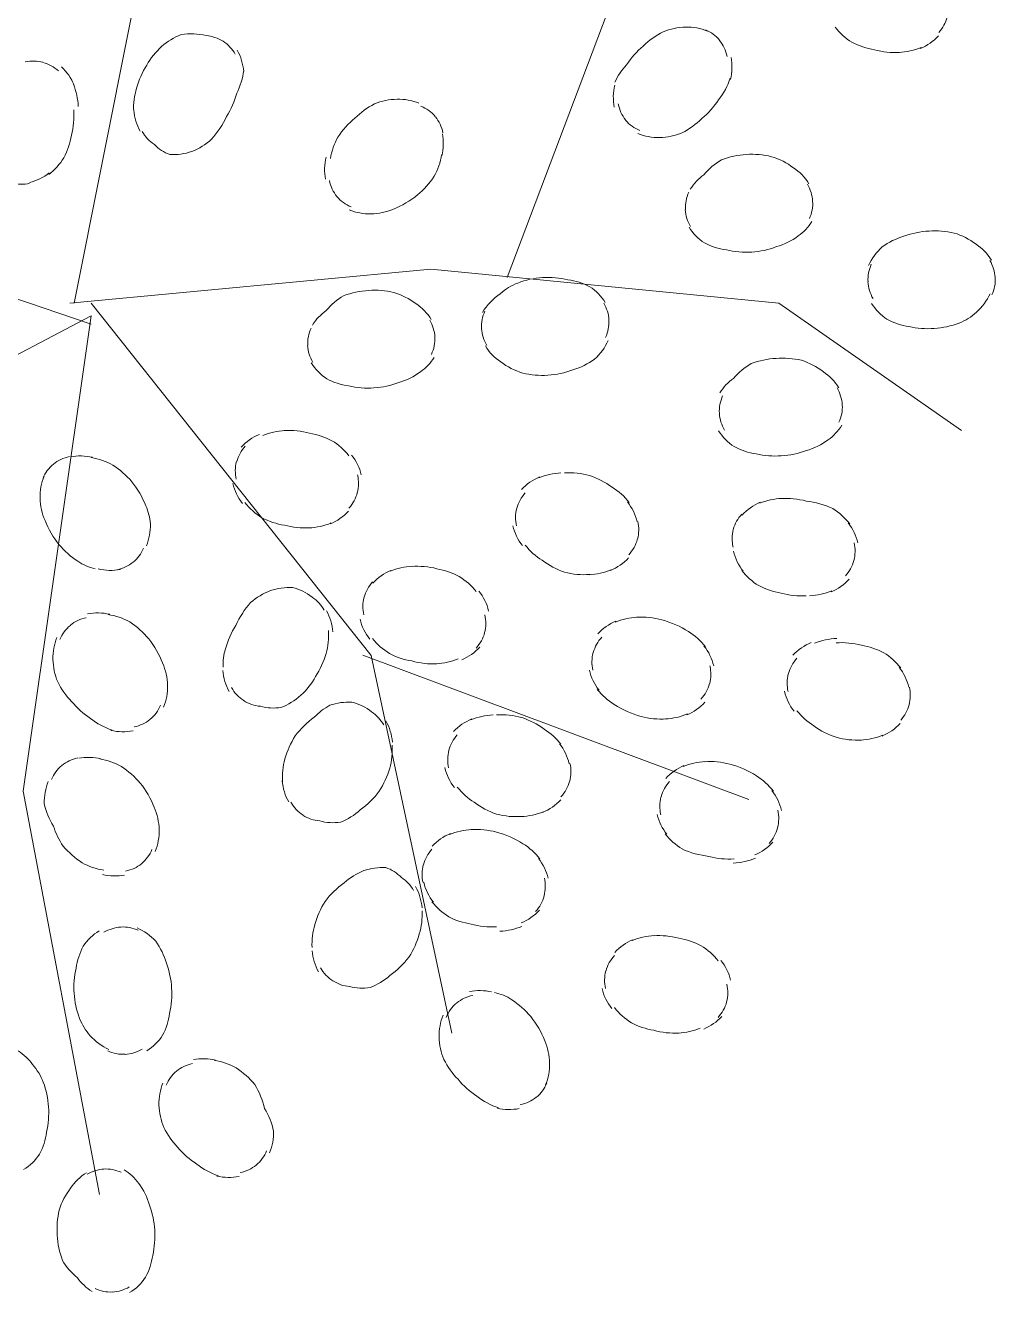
# Model space of a CAD drawing. Header units: metres. Extents: x 14 to 155, y 0 to 125.
# Drawn here: x 34.8633 to 35.2292, y 98.1911 to 98.6688 of the extents above; entities that cross this region are included whole.
import ezdxf

# ---------------------------------------------------------------- set-up
doc = ezdxf.new("R2010")
doc.units = ezdxf.units.M
doc.layers.add('PDF_Geometry', color=7, linetype='Continuous', true_color=0xc0c0c0)

msp = doc.modelspace()

# ---------------------------------------------------------------- linework, layer by layer
at = {"layer": 'PDF_Geometry', "color": 0, "lineweight": 0}
for points in [[(34.8817, 98.5641), (34.91367, 98.72414), (34.89613, 98.8298), (34.90729, 98.9034)], [(34.58563, 98.60731), (34.64807, 98.62813), (34.7377, 98.60732), (34.88808, 98.55613)], [(34.88011, 98.5641), (35.01615, 98.57695), (35.1474, 98.56411), (35.21622, 98.51611)], [(34.88808, 98.5641), (34.99375, 98.43126), (35.02413, 98.28885)], [(34.65764, 98.32249), (34.67686, 98.3689), (34.7633, 98.49369), (34.88808, 98.55932), (34.86249, 98.38006), (34.89128, 98.22809)], [(34.99056, 98.43135), (35.13616, 98.37698)]]:
    msp.add_lwpolyline(points, dxfattribs=at)
for points in [[(35.04493, 98.57377), (35.08974, 98.69218), (35.18734, 98.74178, -0.102), (35.19249, 98.74187)], [(35.12049, 98.66668, 0.102), (35.11224, 98.66818, 0.09382), (35.1038, 98.6664, 0.075517), (35.0963, 98.66105, 0.072693), (35.09002, 98.65393, 0.088362), (35.08562, 98.64746)], [(35.16859, 98.66818, 0.087268), (35.17496, 98.66246, 0.079764), (35.1835, 98.65965, 0.081618), (35.19296, 98.65862)], [(34.93786, 98.66283, 0.125626), (34.93148, 98.66498, 0.102689), (34.92211, 98.66536, 0.089013), (34.9147, 98.66086, 0.073797), (34.90908, 98.65383, 0.072677), (34.90523, 98.64511, 0.090683), (34.9042, 98.63648)], [(34.91198, 98.62392, 0.12226), (34.9178, 98.62017, 0.102689), (34.92605, 98.62129, 0.089013), (34.93355, 98.62589, 0.073797), (34.93917, 98.63451, 0.072677), (34.94302, 98.64323, 0.090683), (34.94564, 98.65186)], [(35.09424, 98.62805, 0.102), (35.10249, 98.62655, 0.09382), (35.11093, 98.62833, 0.075517), (35.11834, 98.63368, 0.072693), (35.12471, 98.6408, 0.088362), (35.12912, 98.64896)], [(35.01174, 98.63949, 0.102), (35.00349, 98.64099, 0.09382), (34.99496, 98.6392, 0.075517), (34.98755, 98.63386, 0.072693), (34.98118, 98.62673, 0.088362), (34.97836, 98.61858)], [(34.87214, 98.61257, 0.087268), (34.87786, 98.61895, 0.079764), (34.88067, 98.62739, 0.081618), (34.88161, 98.63695)], [(34.9854, 98.59926, 0.102), (34.99365, 98.59777, 0.09382), (35.00208, 98.59955, 0.075517), (35.01118, 98.60489, 0.072693), (35.01746, 98.61192, 0.088362), (35.02027, 98.62008)], [(35.15875, 98.60912, 0.112979), (35.15293, 98.61512, 0.088824), (35.14468, 98.61933, 0.074265), (35.13521, 98.62018, 0.074849), (35.12574, 98.61811, 0.088992), (35.11918, 98.61249, 0.102553), (35.11403, 98.60705)], [(35.11356, 98.5928, 0.112979), (35.11937, 98.5868, 0.088824), (35.12762, 98.58418, 0.074265), (35.13718, 98.58333, 0.074849), (35.14656, 98.5854, 0.088992), (35.15472, 98.58943, 0.102553), (35.15987, 98.59487)], [(35.22756, 98.58034, 0.112979), (35.22175, 98.58634, 0.088824), (35.2135, 98.59055, 0.074265), (35.20403, 98.5913, 0.074849), (35.19456, 98.58933, 0.088992), (35.1864, 98.5853, 0.102553), (35.18125, 98.57827)], [(35.08196, 98.5643, 0.112979), (35.07615, 98.5703, 0.088824), (35.0679, 98.57292, 0.074265), (35.05834, 98.57377, 0.074849), (35.04896, 98.5717, 0.088992), (35.0424, 98.56767, 0.102553), (35.03565, 98.56064)], [(35.01634, 98.55792, 0.112979), (35.01052, 98.56392, 0.088824), (35.00227, 98.56814, 0.074265), (34.99271, 98.56889, 0.074849), (34.98333, 98.56692, 0.088992), (34.97677, 98.56129, 0.102553), (34.97161, 98.55586)], [(35.18237, 98.56402, 0.112979), (35.18819, 98.55802, 0.088824), (35.19644, 98.5553, 0.074265), (35.206, 98.55455, 0.074849), (35.21538, 98.55662, 0.088992), (35.22194, 98.56065, 0.102553), (35.22709, 98.56768)], [(35.03677, 98.54798, 0.112979), (35.04259, 98.54198, 0.088824), (35.05084, 98.53776, 0.074265), (35.06031, 98.53692, 0.074849), (35.06978, 98.53898, 0.088992), (35.07793, 98.54302, 0.102553), (35.08309, 98.55005)], [(34.97115, 98.54161, 0.112979), (34.97696, 98.53561, 0.088824), (34.98521, 98.53289, 0.074265), (34.99477, 98.53214, 0.074849), (35.00415, 98.5342, 0.088992), (35.0123, 98.53823, 0.102553), (35.01746, 98.54367)], [(35.17, 98.53224, 0.112979), (35.16419, 98.53824, 0.088824), (35.15594, 98.54255, 0.074265), (35.14637, 98.5433, 0.074849), (35.137, 98.54133, 0.088992), (35.13034, 98.53571, 0.102553), (35.12519, 98.53027)], [(34.9853, 98.50654, 0.087268), (34.97893, 98.51226, 0.079764), (34.97049, 98.51507, 0.081618), (34.96093, 98.5161)], [(35.12472, 98.51602, 0.112979), (35.13053, 98.51002, 0.088824), (35.13887, 98.5073, 0.074265), (35.14834, 98.50655, 0.074849), (35.15781, 98.50852, 0.088992), (35.16597, 98.51255, 0.102553), (35.17112, 98.51808)], [(34.90899, 98.4726, 0.102), (34.91049, 98.48085, 0.09382), (34.90871, 98.48769, 0.075517), (34.90346, 98.49679, 0.072693), (34.89633, 98.50307, 0.088362), (34.88818, 98.50588)], [(35.09097, 98.48901, 0.087268), (35.08459, 98.49473, 0.072677), (35.07606, 98.49914, 0.081618), (35.06659, 98.50008)], [(34.87036, 98.49885, 0.102), (34.86886, 98.4906, 0.09382), (34.87074, 98.48216, 0.075517), (34.87599, 98.47307, 0.072693), (34.88311, 98.46679, 0.088362), (34.88968, 98.46397)], [(35.17413, 98.48095, 0.087268), (35.16775, 98.48667, 0.079764), (35.15772, 98.48949, 0.081618), (35.14816, 98.49042)], [(34.94612, 98.48891, 0.087268), (34.95249, 98.4832, 0.079764), (34.96102, 98.48038, 0.081618), (34.97049, 98.47945)], [(35.05178, 98.47289, 0.087268), (35.05815, 98.46717, 0.072677), (35.06659, 98.46267, 0.081618), (35.07615, 98.46182)], [(35.03331, 98.45535, 0.087268), (35.02693, 98.46107, 0.072677), (35.0185, 98.46398, 0.081618), (35.00893, 98.46482)], [(35.13344, 98.46333, 0.087268), (35.13981, 98.45761, 0.079764), (35.14825, 98.4548, 0.081618), (35.15772, 98.45377)], [(34.97143, 98.4532, 0.125626), (34.96402, 98.45685, 0.102689), (34.95577, 98.45573, 0.089013), (34.94827, 98.45123, 0.073797), (34.94265, 98.4426, 0.072677), (34.93881, 98.43379, 0.090683), (34.93787, 98.42685)], [(34.91546, 98.41175, 0.102), (34.91696, 98.42, 0.09382), (34.91509, 98.42844, 0.075517), (34.90984, 98.43754, 0.072693), (34.90271, 98.44391, 0.088362), (34.89455, 98.44672)], [(35.11975, 98.43454, 0.087268), (35.11338, 98.44026, 0.079764), (35.10334, 98.44467, 0.081618), (35.09378, 98.4457)], [(34.87524, 98.4381, 0.102), (34.87374, 98.42985, 0.09382), (34.87552, 98.42132, 0.075517), (34.88077, 98.41391, 0.072693), (34.8879, 98.40753, 0.088362), (34.89606, 98.40313)], [(34.94556, 98.41429, 0.12226), (34.95193, 98.41213, 0.102689), (34.95971, 98.41166, 0.089013), (34.96721, 98.41626, 0.073797), (34.97275, 98.42329, 0.072677), (34.97668, 98.43201, 0.090683), (34.97762, 98.44063)], [(34.99421, 98.43773, 0.087268), (35.00059, 98.43201, 0.079764), (35.00903, 98.4292, 0.081618), (35.0185, 98.42816)], [(35.19335, 98.42658, 0.087268), (35.18697, 98.4323, 0.079764), (35.17853, 98.43511, 0.081618), (35.16897, 98.43605)], [(35.07897, 98.41851, 0.087268), (35.08534, 98.41279, 0.072677), (35.09547, 98.40829, 0.081618), (35.10494, 98.40735)], [(34.99384, 98.40998, 0.125626), (34.98643, 98.41363, 0.102689), (34.97818, 98.41251, 0.089013), (34.97228, 98.40801, 0.073797), (34.96506, 98.40097, 0.072677), (34.96121, 98.39225, 0.090683), (34.96028, 98.38363)], [(35.06528, 98.39779, 0.087268), (35.05891, 98.40351, 0.072677), (35.05047, 98.40792, 0.081618), (35.041, 98.40885)], [(35.15425, 98.41045, 0.087268), (35.16063, 98.40473, 0.079764), (35.16907, 98.40042, 0.081618), (35.17854, 98.39939)], [(34.96797, 98.37107, 0.125626), (34.97434, 98.36891, 0.102689), (34.98212, 98.36844, 0.089013), (34.98962, 98.37304, 0.073797), (34.99675, 98.38007, 0.072677), (35.00069, 98.38879, 0.090683), (35.00162, 98.39741)], [(34.91228, 98.35738, 0.102), (34.91378, 98.36563, 0.09382), (34.9119, 98.37406, 0.075517), (34.90665, 98.38316, 0.072693), (34.89952, 98.38944, 0.088362), (34.89137, 98.39225)], [(35.14535, 98.38017, 0.087268), (35.13897, 98.38589, 0.079764), (35.12894, 98.39029, 0.081618), (35.11938, 98.39123)], [(34.87196, 98.38372, 0.102), (34.87046, 98.37547, 0.09382), (34.87393, 98.36694, 0.075517), (34.87759, 98.35944, 0.072693), (34.88471, 98.35316, 0.088362), (34.89287, 98.35034)], [(35.02619, 98.38166, 0.087268), (35.03256, 98.37594, 0.072677), (35.041, 98.37144, 0.081618), (35.05056, 98.3706)], [(35.05731, 98.35457, 0.087268), (35.05094, 98.36029, 0.079764), (35.04091, 98.36469, 0.081618), (35.03134, 98.36563)], [(35.10457, 98.36404, 0.087268), (35.11094, 98.35832, 0.072677), (35.12107, 98.35551, 0.081618), (35.13054, 98.35457)], [(35.00509, 98.34754, 0.132733), (34.99919, 98.35129, 0.102689), (34.99094, 98.35016, 0.089013), (34.98353, 98.34557, 0.073797), (34.97631, 98.33853, 0.072677), (34.97247, 98.32982, 0.090683), (34.97144, 98.32119)], [(35.01663, 98.33844, 0.087268), (35.023, 98.33272, 0.079764), (35.03144, 98.33, 0.081618), (35.04091, 98.32897)], [(34.97922, 98.30863, 0.12226), (34.98559, 98.30647, 0.102689), (34.99328, 98.3061, 0.089013), (35.00078, 98.3106, 0.073797), (35.008, 98.31763, 0.072677), (35.01184, 98.32635, 0.090683), (35.01288, 98.33497)], [(34.90909, 98.28228, 0.112979), (34.91509, 98.28809, 0.088824), (34.91772, 98.29634, 0.074265), (34.91847, 98.30591, 0.074849), (34.9165, 98.31528, 0.088992), (34.91247, 98.32353, 0.102553), (34.90543, 98.32859)], [(34.89118, 98.32747, 0.112979), (34.88518, 98.32166, 0.088824), (34.88246, 98.3134, 0.074265), (34.88171, 98.30394, 0.074849), (34.88378, 98.29447, 0.088992), (34.88781, 98.2879, 0.102553), (34.89484, 98.28275)], [(35.12454, 98.31613, 0.087268), (35.11816, 98.32185, 0.079764), (35.10972, 98.32466, 0.081618), (35.10016, 98.3256)], [(35.05947, 98.26935, 0.102), (35.06097, 98.2776, 0.09382), (35.05919, 98.28604, 0.075517), (35.05385, 98.29513, 0.072693), (35.04672, 98.3015, 0.088362), (35.04016, 98.30422)], [(35.02085, 98.29569, 0.102), (35.01935, 98.28744, 0.09382), (35.02113, 98.27891, 0.075517), (35.02647, 98.2715, 0.072693), (35.0336, 98.26513, 0.088362), (35.04175, 98.26072)], [(35.08544, 98.29851, 0.087268), (35.09182, 98.29279, 0.079764), (35.10026, 98.28997, 0.081618), (35.10972, 98.28894)], [(34.86268, 98.23746, 0.112979), (34.86868, 98.24328, 0.088824), (34.87131, 98.25153, 0.074265), (34.87206, 98.26109, 0.074849), (34.87009, 98.27046, 0.088992), (34.86606, 98.27703, 0.102553), (34.86062, 98.28218)], [(34.95541, 98.24375, 0.102), (34.95691, 98.252, 0.09382), (34.95353, 98.26044, 0.075517), (34.94987, 98.26953, 0.072693), (34.94275, 98.27581, 0.088362), (34.93459, 98.27862)], [(34.91519, 98.27009, 0.102), (34.91369, 98.26184, 0.09382), (34.91556, 98.25331, 0.075517), (34.92081, 98.24581, 0.072693), (34.92794, 98.23953, 0.088362), (34.93609, 98.23512)], [(34.90263, 98.19106, 0.112979), (34.90863, 98.19687, 0.088824), (34.91134, 98.20512, 0.074265), (34.91209, 98.21468, 0.074849), (34.91012, 98.22406, 0.088992), (34.90609, 98.23221, 0.102553), (34.90056, 98.23737)], [(34.8864, 98.23625, 0.112979), (34.8804, 98.23043, 0.088824), (34.87609, 98.22218, 0.074265), (34.87534, 98.21271, 0.074849), (34.87731, 98.20324, 0.088992), (34.88294, 98.19668, 0.102553), (34.88847, 98.19152)]]:
    msp.add_lwpolyline(points, format="xyb", dxfattribs=at)
for centre, radius, start, end in [((35.19319, 98.67822), 0.01962, 292.6548, 317.2282), ((34.86645, 98.64087), 0.01452, 75.9421, 102.4485), ((34.8636, 98.63877), 0.01962, 22.6548, 47.2282), ((34.86179, 98.62347), 0.01452, 255.9421, 282.4485), ((34.95911, 98.4965), 0.01962, 112.6548, 137.2282), ((34.95701, 98.50086), 0.01452, 165.9421, 192.4485), ((34.97441, 98.49619), 0.01452, 345.9421, 12.4485), ((35.06477, 98.48047), 0.01962, 112.6548, 137.2282), ((34.97072, 98.49896), 0.01962, 292.6548, 317.2282), ((35.06267, 98.48324), 0.01452, 165.9421, 192.4485), ((35.14793, 98.47091), 0.01962, 112.6548, 137.2282), ((35.08007, 98.47867), 0.01452, 345.9421, 12.4485), ((35.14433, 98.47527), 0.01452, 165.9421, 192.4485), ((35.16164, 98.47061), 0.01452, 345.9421, 12.4485), ((35.07638, 98.48143), 0.01962, 292.6548, 317.2282), ((35.00871, 98.44522), 0.01962, 112.6548, 137.2282), ((35.15954, 98.47337), 0.01962, 292.6548, 317.2282), ((35.00511, 98.44967), 0.01452, 165.9421, 192.4485), ((35.02241, 98.44341), 0.01452, 345.9421, 12.4485), ((35.09355, 98.4261), 0.01962, 112.6548, 137.2282), ((35.02032, 98.44777), 0.01962, 292.6548, 317.2282), ((35.16715, 98.41804), 0.01962, 112.6548, 137.2282), ((35.09146, 98.42886), 0.01452, 165.9421, 192.4485), ((35.10726, 98.4242), 0.01452, 345.9421, 12.4485), ((35.16506, 98.4208), 0.01452, 165.9421, 192.4485), ((35.18245, 98.41623), 0.01452, 345.9421, 12.4485), ((35.10516, 98.42696), 0.01962, 292.6548, 317.2282), ((35.03918, 98.38925), 0.01962, 112.6548, 137.2282), ((35.17876, 98.41899), 0.01962, 292.6548, 317.2282), ((35.03708, 98.39201), 0.01452, 165.9421, 192.4485), ((35.05448, 98.38744), 0.01452, 345.9421, 12.4485), ((35.11915, 98.37163), 0.01962, 112.6548, 137.2282), ((35.05079, 98.3902), 0.01962, 292.6548, 317.2282), ((35.11706, 98.37439), 0.01452, 165.9421, 192.4485), ((35.13286, 98.36982), 0.01452, 345.9421, 12.4485), ((35.03112, 98.34603), 0.01962, 112.6548, 137.2282), ((35.13076, 98.37418), 0.01962, 292.6548, 317.2282), ((35.02743, 98.34879), 0.01452, 165.9421, 192.4485), ((35.04482, 98.34422), 0.01452, 345.9421, 12.4485), ((35.04273, 98.34858), 0.01962, 292.6548, 317.2282), ((35.09993, 98.306), 0.01962, 112.6548, 137.2282), ((35.09624, 98.30885), 0.01452, 165.9421, 192.4485), ((35.11364, 98.30419), 0.01452, 345.9421, 12.4485), ((35.11154, 98.30855), 0.01962, 292.6548, 317.2282)]:
    msp.add_arc(centre, radius, start, end, dxfattribs=at)
for points in [[(35.20768, 98.66612), (35.20918, 98.66781), (35.21031, 98.66978), (35.21087, 98.67193)], [(35.12509, 98.66321), (35.12368, 98.66499), (35.1218, 98.6663), (35.11974, 98.66715)], [(34.94245, 98.65795), (34.94133, 98.65992), (34.93983, 98.66161), (34.93786, 98.66283)], [(35.1279, 98.65712), (35.12743, 98.65937), (35.12649, 98.66143), (35.12509, 98.66312)], [(34.94564, 98.65148), (34.94536, 98.6543), (34.94461, 98.65702), (34.9432, 98.65945)], [(35.19268, 98.65862), (35.19559, 98.65881), (35.1984, 98.65937), (35.20103, 98.66049)], [(34.87579, 98.65167), (34.87411, 98.65317), (34.87214, 98.65429), (34.86998, 98.65486)], [(35.12921, 98.6484), (35.12987, 98.65112), (35.12987, 98.65402), (35.1294, 98.65674)], [(34.8833, 98.63826), (34.88311, 98.64117), (34.88255, 98.64398), (34.88142, 98.64661)], [(35.08552, 98.64633), (35.08487, 98.64361), (35.08487, 98.64071), (35.08534, 98.63799)], [(35.01783, 98.63442), (35.01643, 98.63621), (35.01455, 98.63752), (35.01249, 98.63836)], [(35.08684, 98.63921), (35.0873, 98.63696), (35.08824, 98.6349), (35.08965, 98.63321)], [(34.9042, 98.63686), (34.90448, 98.63404), (34.90523, 98.63133), (34.90664, 98.62889)], [(35.02074, 98.62833), (35.02027, 98.63058), (35.01933, 98.63264), (35.01793, 98.63433)], [(34.90739, 98.62879), (34.90852, 98.62683), (34.91002, 98.62514), (34.91198, 98.62392)], [(35.08965, 98.63311), (35.09105, 98.63133), (35.09293, 98.63002), (35.09499, 98.62918)], [(35.02036, 98.61961), (35.02102, 98.62233), (35.02102, 98.62524), (35.02055, 98.62795)], [(34.97668, 98.61914), (34.97602, 98.61642), (34.97602, 98.61352), (34.97649, 98.6108)], [(34.86483, 98.60957), (34.86755, 98.61023), (34.87017, 98.61145), (34.87233, 98.61323)], [(34.97799, 98.61033), (34.97846, 98.60808), (34.97939, 98.60601), (34.9808, 98.60433)], [(35.11346, 98.60593), (35.11253, 98.60386), (35.11206, 98.60161), (35.11224, 98.59936)], [(35.16015, 98.60255), (35.16006, 98.6048), (35.15931, 98.60696), (35.15818, 98.60893)], [(34.9808, 98.60433), (34.98221, 98.60255), (34.98408, 98.60123), (34.98615, 98.60039)], [(35.15893, 98.59599), (35.15987, 98.59805), (35.16034, 98.6003), (35.16015, 98.60255)], [(35.11215, 98.59936), (35.11224, 98.59711), (35.11299, 98.59496), (35.11412, 98.59299)], [(35.18228, 98.57874), (35.18134, 98.57668), (35.18087, 98.57443), (35.18106, 98.57218)], [(35.22897, 98.57377), (35.22888, 98.57602), (35.22813, 98.57818), (35.227, 98.58015)], [(35.18097, 98.57218), (35.18106, 98.56993), (35.18181, 98.56777), (35.18294, 98.5658)], [(35.22775, 98.56721), (35.22869, 98.56927), (35.22916, 98.57152), (35.22897, 98.57377)], [(35.08337, 98.55774), (35.08328, 98.55999), (35.08253, 98.56214), (35.0814, 98.56411)], [(35.01774, 98.55136), (35.01765, 98.55361), (35.0169, 98.55576), (35.01577, 98.55773)], [(35.03659, 98.56111), (35.03565, 98.55905), (35.03518, 98.5568), (35.03537, 98.55455)], [(35.08206, 98.55117), (35.08299, 98.55324), (35.08346, 98.55549), (35.08328, 98.55774)], [(34.97105, 98.55473), (34.97011, 98.55267), (34.96965, 98.55042), (34.96983, 98.54817)], [(35.03537, 98.55455), (35.03546, 98.5523), (35.03621, 98.55014), (35.03734, 98.54817)], [(34.96974, 98.54817), (34.96983, 98.54592), (34.97058, 98.54376), (34.97171, 98.54179)], [(35.01643, 98.54479), (35.01737, 98.54686), (35.01784, 98.54911), (35.01765, 98.55136)], [(35.12622, 98.52914), (35.12528, 98.52708), (35.12481, 98.52483), (35.125, 98.52258)], [(35.17131, 98.52577), (35.17122, 98.52802), (35.17047, 98.53018), (35.16934, 98.53214)], [(35.17009, 98.51921), (35.17103, 98.52127), (35.1715, 98.52352), (35.17131, 98.52577)], [(35.125, 98.52258), (35.12509, 98.52033), (35.12584, 98.51817), (35.12697, 98.5162)], [(34.96121, 98.5161), (34.9583, 98.51592), (34.95549, 98.51535), (34.95287, 98.51423)], [(34.94621, 98.5102), (34.94471, 98.50851), (34.94358, 98.50654), (34.94302, 98.50438)], [(34.87993, 98.50626), (34.87768, 98.50579), (34.87561, 98.50485), (34.87393, 98.50344)], [(34.88864, 98.50598), (34.88593, 98.50663), (34.88302, 98.50663), (34.8803, 98.50616)], [(34.98999, 98.49932), (34.98934, 98.50204), (34.98812, 98.50467), (34.98634, 98.50682)], [(34.87393, 98.50344), (34.87214, 98.50204), (34.87083, 98.50016), (34.86999, 98.4981)], [(35.06528, 98.50008), (35.06237, 98.49989), (35.05956, 98.49933), (35.05693, 98.4982)], [(34.94152, 98.49613), (34.94218, 98.49341), (34.9434, 98.49079), (34.94518, 98.48863)], [(34.98531, 98.48685), (34.98681, 98.48854), (34.98793, 98.49051), (34.98849, 98.49267)], [(35.05178, 98.49258), (35.05028, 98.49089), (35.04915, 98.48892), (35.04859, 98.48676)], [(35.14853, 98.49052), (35.14562, 98.49033), (35.14281, 98.48977), (35.14019, 98.48864)], [(35.09397, 98.4817), (35.09331, 98.48442), (35.09209, 98.48705), (35.09031, 98.4892)], [(34.97021, 98.47935), (34.97312, 98.47954), (34.97593, 98.4801), (34.97856, 98.48123)], [(35.13344, 98.48461), (35.13194, 98.48292), (35.13081, 98.48095), (35.13025, 98.4788)], [(35.17722, 98.47374), (35.17656, 98.47645), (35.17535, 98.47908), (35.17356, 98.48124)], [(35.04709, 98.4802), (35.04775, 98.47748), (35.04897, 98.47486), (35.05075, 98.4727)], [(34.90393, 98.46641), (34.90571, 98.46782), (34.90702, 98.46969), (34.90787, 98.47176)], [(35.09087, 98.46923), (35.09237, 98.47092), (35.0935, 98.47289), (35.09406, 98.47504)], [(34.89793, 98.4636), (34.90018, 98.46407), (34.90224, 98.46501), (34.90393, 98.46641)], [(35.13034, 98.47055), (35.131, 98.46783), (35.13222, 98.4652), (35.134, 98.46305)], [(35.17253, 98.46127), (35.17403, 98.46295), (35.17516, 98.46492), (35.17572, 98.46708)], [(34.8908, 98.46388), (34.89352, 98.46322), (34.89643, 98.46322), (34.89915, 98.46369)], [(35.00921, 98.46492), (35.00631, 98.46473), (35.00349, 98.46417), (35.00087, 98.46304)], [(35.07587, 98.46173), (35.07878, 98.46192), (35.08159, 98.46248), (35.08422, 98.46361)], [(34.99421, 98.45901), (34.99271, 98.45732), (34.99159, 98.45535), (34.99103, 98.4532)], [(34.97603, 98.44832), (34.9749, 98.45029), (34.9734, 98.45198), (34.97143, 98.4532)], [(35.038, 98.44804), (35.03734, 98.45076), (35.03612, 98.45339), (35.03434, 98.45554)], [(35.15903, 98.45377), (35.16194, 98.45395), (35.16475, 98.45452), (35.16738, 98.45564)], [(34.89512, 98.44682), (34.8924, 98.44747), (34.88949, 98.44747), (34.88677, 98.447)], [(34.97931, 98.44016), (34.97903, 98.44298), (34.97828, 98.4457), (34.97687, 98.44813)], [(34.8803, 98.4426), (34.87852, 98.44119), (34.87721, 98.43932), (34.87637, 98.43725)], [(34.8863, 98.4455), (34.88405, 98.44504), (34.88199, 98.4441), (34.8803, 98.44269)], [(34.98953, 98.44495), (34.99018, 98.44223), (34.9914, 98.4396), (34.99318, 98.43745)], [(35.09406, 98.4457), (35.09116, 98.44551), (35.08834, 98.44495), (35.08572, 98.44382)], [(35.03331, 98.43407), (35.03481, 98.43576), (35.03593, 98.43773), (35.0365, 98.43988)], [(35.08066, 98.4382), (35.07916, 98.43651), (35.07803, 98.43454), (35.07747, 98.43239)], [(35.16925, 98.43773), (35.16635, 98.43755), (35.16353, 98.43698), (35.16091, 98.43586)], [(35.12285, 98.42733), (35.12219, 98.43004), (35.12097, 98.43267), (35.11919, 98.43483)], [(35.01822, 98.42816), (35.02112, 98.42835), (35.02393, 98.42892), (35.02656, 98.43004)], [(35.15425, 98.43023), (35.15275, 98.42855), (35.15163, 98.42658), (35.15107, 98.42442)], [(34.93777, 98.42563), (34.93806, 98.42282), (34.93881, 98.4201), (34.94021, 98.41766)], [(35.07597, 98.42573), (35.07662, 98.42301), (35.07784, 98.42039), (35.07962, 98.41823)], [(35.19644, 98.41927), (35.19579, 98.42198), (35.19457, 98.42461), (35.19279, 98.42677)], [(34.94106, 98.41916), (34.94218, 98.41719), (34.94368, 98.41551), (34.94565, 98.41429)], [(35.11806, 98.41486), (35.11956, 98.41654), (35.12069, 98.41851), (35.12125, 98.42067)], [(35.14957, 98.41776), (35.15022, 98.41504), (35.15144, 98.41242), (35.15322, 98.41026)], [(34.91031, 98.40716), (34.91209, 98.40857), (34.9134, 98.41044), (34.91424, 98.4125)], [(34.99843, 98.4051), (34.99731, 98.40707), (34.99581, 98.40876), (34.99384, 98.40998)], [(35.10466, 98.40735), (35.10756, 98.40754), (35.11038, 98.40811), (35.113, 98.40923)], [(35.19335, 98.40689), (35.19485, 98.40858), (35.19597, 98.41055), (35.19654, 98.4127)], [(34.90431, 98.40435), (34.90656, 98.40482), (34.90862, 98.40575), (34.91031, 98.40716)], [(35.00172, 98.39863), (35.00143, 98.40144), (35.00068, 98.40416), (34.99928, 98.4066)], [(35.03969, 98.40885), (35.03678, 98.40866), (35.03397, 98.4081), (35.03134, 98.40698)], [(34.89559, 98.40303), (34.89831, 98.40238), (34.90121, 98.40238), (34.90393, 98.40285)], [(35.02619, 98.40135), (35.02469, 98.39966), (35.02356, 98.3977), (35.023, 98.39554)], [(35.17825, 98.39939), (35.18116, 98.39958), (35.18397, 98.40014), (35.1866, 98.40126)], [(35.06838, 98.39048), (35.06772, 98.3932), (35.0665, 98.39582), (35.06472, 98.39798)], [(34.87712, 98.38981), (34.87534, 98.38841), (34.87402, 98.38653), (34.87318, 98.38447)], [(34.88312, 98.39263), (34.88087, 98.39216), (34.8788, 98.39122), (34.87712, 98.38981)], [(34.89184, 98.39235), (34.88912, 98.393), (34.88621, 98.393), (34.88349, 98.39253)], [(35.11966, 98.39132), (35.11675, 98.39114), (35.11394, 98.39057), (35.11131, 98.38945)], [(35.0215, 98.38898), (35.02215, 98.38626), (35.02337, 98.38363), (35.02516, 98.38148)], [(34.96018, 98.384), (34.96046, 98.38119), (34.96122, 98.37847), (34.96262, 98.37604)], [(35.06528, 98.37801), (35.06678, 98.3797), (35.06791, 98.38166), (35.06847, 98.38382)], [(35.10625, 98.38382), (35.10475, 98.38213), (35.10363, 98.38017), (35.10306, 98.37801)], [(35.14844, 98.37286), (35.14779, 98.37557), (35.14657, 98.3782), (35.14479, 98.38036)], [(34.96347, 98.37594), (34.96459, 98.37397), (34.96609, 98.37229), (34.96806, 98.37107)], [(35.05028, 98.37051), (35.05319, 98.3707), (35.056, 98.37126), (35.05863, 98.37238)], [(35.10157, 98.37135), (35.10222, 98.36863), (35.10344, 98.36601), (35.10522, 98.36385)], [(35.14375, 98.36039), (35.14525, 98.36207), (35.14638, 98.36404), (35.14694, 98.3662)], [(35.03162, 98.36563), (35.02872, 98.36544), (35.02591, 98.36488), (35.02328, 98.36376)], [(34.90712, 98.35278), (34.9089, 98.35419), (34.91021, 98.35606), (34.91106, 98.35813)], [(35.01662, 98.35822), (35.01512, 98.35654), (35.014, 98.35457), (35.01344, 98.35241)], [(34.90112, 98.34997), (34.90337, 98.35044), (34.90543, 98.35138), (34.90712, 98.35278)], [(35.06041, 98.34726), (35.05975, 98.34998), (35.05853, 98.3526), (35.05675, 98.35476)], [(35.13025, 98.35298), (35.13316, 98.35317), (35.13597, 98.35373), (35.1386, 98.35485)], [(34.8924, 98.34866), (34.89512, 98.348), (34.89803, 98.348), (34.90074, 98.34847)], [(35.00969, 98.34266), (35.00856, 98.34463), (35.00706, 98.34632), (35.00509, 98.34754)], [(35.01288, 98.33619), (35.01259, 98.339), (35.01184, 98.34172), (35.01044, 98.34416)], [(35.01353, 98.34575), (35.01419, 98.34304), (35.01541, 98.34041), (35.01719, 98.33825)], [(35.05572, 98.33479), (35.05722, 98.33647), (35.05835, 98.33844), (35.05891, 98.3406)], [(34.89934, 98.32887), (34.89709, 98.32878), (34.89493, 98.32803), (34.89296, 98.32691)], [(34.9059, 98.32766), (34.90384, 98.32859), (34.90159, 98.32906), (34.89934, 98.32887)], [(35.04222, 98.32729), (35.04513, 98.32747), (35.04794, 98.32804), (35.05056, 98.32916)], [(35.10044, 98.32569), (35.09754, 98.32551), (35.09472, 98.32494), (35.0921, 98.32382)], [(34.97144, 98.31997), (34.97172, 98.31716), (34.97247, 98.31444), (34.97387, 98.312)], [(35.08544, 98.31819), (35.08394, 98.31651), (35.08282, 98.31454), (35.08225, 98.31238)], [(34.97462, 98.3135), (34.97575, 98.31153), (34.97725, 98.30985), (34.97922, 98.30863)], [(35.12922, 98.30882), (35.12857, 98.31154), (35.12735, 98.31416), (35.12557, 98.31632)], [(35.03913, 98.30441), (35.03641, 98.30507), (35.0335, 98.30507), (35.03078, 98.3046)], [(35.08075, 98.30572), (35.08141, 98.30301), (35.08263, 98.30038), (35.08441, 98.29822)], [(35.02591, 98.30019), (35.02413, 98.29878), (35.02281, 98.29691), (35.02197, 98.29485)], [(35.032, 98.3031), (35.02975, 98.30263), (35.02769, 98.30169), (35.026, 98.30028)], [(35.12454, 98.29485), (35.12604, 98.29654), (35.12716, 98.29851), (35.12773, 98.30066)], [(35.10944, 98.28894), (35.11235, 98.28913), (35.11516, 98.28969), (35.11779, 98.29082)], [(34.89437, 98.28219), (34.89643, 98.28125), (34.89868, 98.28078), (34.90093, 98.28097)], [(34.90093, 98.28087), (34.90319, 98.28097), (34.90534, 98.28172), (34.90731, 98.28284)], [(34.92634, 98.2774), (34.92409, 98.27694), (34.92203, 98.276), (34.92034, 98.27459)], [(34.93506, 98.27872), (34.93234, 98.27937), (34.92944, 98.27937), (34.92672, 98.2789)], [(34.92034, 98.27459), (34.91856, 98.27319), (34.91725, 98.27131), (34.9164, 98.26925)], [(35.056, 98.26475), (35.05779, 98.26616), (35.0591, 98.26803), (35.05994, 98.2701)], [(35.04991, 98.26194), (35.05216, 98.26241), (35.05422, 98.26335), (35.05591, 98.26475)], [(35.04119, 98.26063), (35.04391, 98.25997), (35.04682, 98.25997), (35.04954, 98.26044)], [(34.95034, 98.23915), (34.95213, 98.24056), (34.95344, 98.24244), (34.95428, 98.2445)], [(34.89297, 98.23765), (34.89072, 98.23756), (34.88856, 98.23681), (34.88659, 98.23568)], [(34.89944, 98.23643), (34.89737, 98.23737), (34.89512, 98.23784), (34.89287, 98.23765)], [(34.94434, 98.23634), (34.94659, 98.23681), (34.94866, 98.23775), (34.95034, 98.23915)], [(34.93553, 98.23503), (34.93825, 98.23437), (34.94116, 98.23437), (34.94388, 98.23484)], [(34.88959, 98.19256), (34.89166, 98.19162), (34.89391, 98.19115), (34.89616, 98.19134)], [(34.89616, 98.19124), (34.89841, 98.19134), (34.90056, 98.19209), (34.90253, 98.19321)]]:
    msp.add_open_spline(points, degree=3, dxfattribs=at)

doc.saveas('drawing.dxf')
